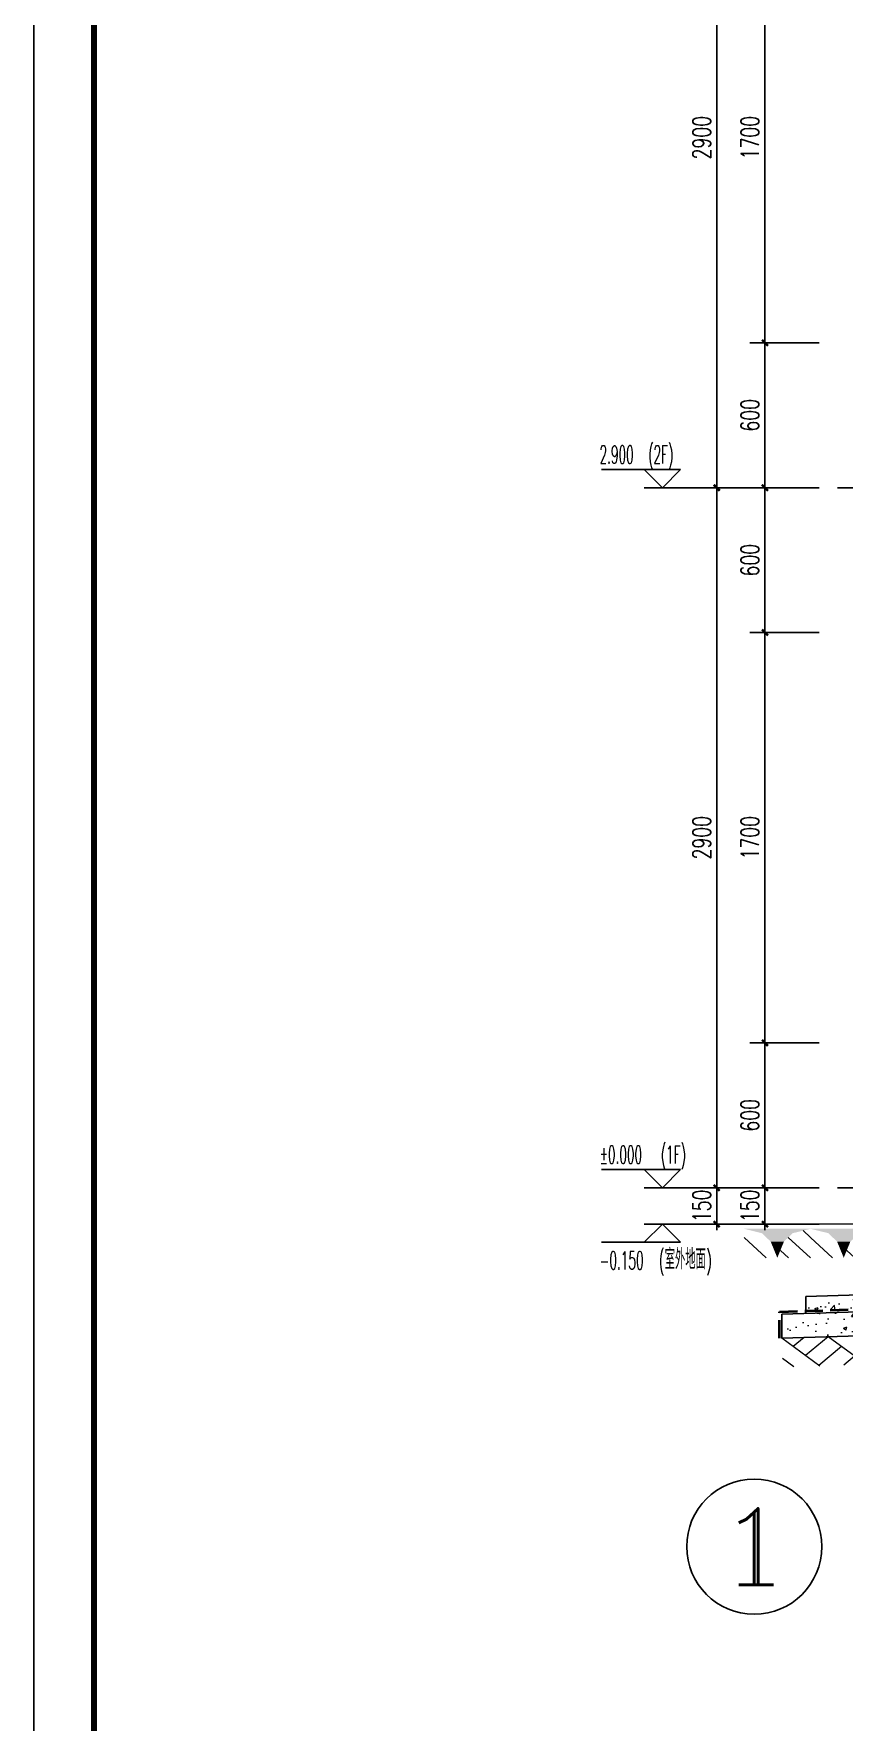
# Model space of a CAD drawing. Extents: x 393367 to 3005760, y 4998 to 826018.
# Drawn here: x 2805555 to 2808913, y 441429 to 448423 of the extents above; entities that cross this region are included whole.
import ezdxf
from ezdxf.enums import TextEntityAlignment as Align

# ---------------------------------------------------------------- set-up
doc = ezdxf.new("R2010")
doc.units = 0
doc.header["$LTSCALE"] = 1000
doc.linetypes.add('DASH', pattern=[0.35, 0.25, -0.1])
doc.linetypes.add('DOTE', pattern=[2.42, 2, -0.2, 0.02, -0.2])
doc.layers.get('0').update_dxf_attribs({"linetype": 'CONTINUOUS'})
doc.layers.get('Defpoints').update_dxf_attribs({"linetype": 'CONTINUOUS'})
for name, color, linetype in [('AXIS', 3, 'CONTINUOUS'), ('AXIS_TEXT', 7, 'CONTINUOUS'), ('COLUMN', 140, 'CONTINUOUS'), ('DIM_ELEV', 3, 'CONTINUOUS'), ('DOTE', 8, 'DOTE'), ('PUB_DIM', 3, 'CONTINUOUS'), ('PUB_TEXT', 7, 'CONTINUOUS'), ('图框', 7, 'CONTINUOUS')]:
    doc.layers.add(name, color=color, linetype=linetype)
doc.layers.add('yichutu', color=7, linetype='CONTINUOUS', true_color=0xffffff, plot=False)
doc.layers.add('立面-中轮廓线', color=30, linetype='CONTINUOUS', lineweight=35)
doc.layers.add('粉刷', color=251, linetype='CONTINUOUS', lineweight=9)
doc.styles.add('_TCH_AXIS', font='COMPLEX', dxfattribs={"bigfont": 'GBCBIG'})
doc.styles.add('_TCH_DIM', font='simplex.shx', dxfattribs={"width": 0.65, "bigfont": 'gbcbig.shx'})
doc.styles.add('_TCH_DIM_T3', font='SIMPLEX', dxfattribs={"width": 0.705882, "bigfont": 'GBCBIG'})
doc.dimstyles.new('_TCH_ARCH&&25', dxfattribs={"dimtxt": 74.375, "dimasz": 25, "dimexe": 62.5, "dimexo": 75, "dimgap": 25, "dimtad": 1, "dimdec": 0, "dimzin": 0, "dimdsep": 46, "dimtxsty": '_TCH_DIM_T3', "dimblk": 'ARCHTICK', "dimcen": 0.09, "dimclrt": 7, "dimazin": 2, "dimtfac": 1, "dimtdec": 0, "dimtix": 1, "dimtmove": 2, "dimatfit": 3, "dimfxl": 1, "dimtolj": 1, "dimtzin": 0, "dimarcsym": 0})
pattern_1 = [(50, (28072.99, 249033.25), (143.452037, -12.550427), [15, -165]), (355, (28072.99, 249033.25), (-27.750267, 150.438427), [12, -132]), (100.4514, (28084.94, 249032.2), (115.701876, 137.88791), [12.74804, -140.22842]), (46.1842, (28072.99, 249073.25), (213.44821, -33.1038), [22.5, -247.5]), (96.6356, (28090.77, 249070.5), (186.93254, 194.82357), [19.12206, -210.3426]), (351.1842, (28072.99, 249073.25), (186.93239, 194.82372), [18, -198]), (21, (28092.99, 249063.25), (119.38141, -80.52378), [15, -165]), (326, (28092.99, 249063.25), (48.663066, 145.03001), [12, -132]), (71.4514, (28102.93, 249056.54), (168.044526, 64.5061), [12.74804, -140.22842]), (37.5, (28072.986, 249033.25), (2.431971, 66.578771), [0, -130.4, 0, -134, 0, -132.5]), (7.5, (28072.986, 249033.25), (52.613907, 78.882342), [0, -76.4, 0, -127.4, 0, -50.5]), (327.5, (28028.386, 249033.25), (106.764487, -4.510974), [0, -50, 0, -156, 0, -207]), (317.5, (28008.39, 249033.25), (116.637234, 20.020996), [0, -65, 0, -103.6, 0, -147])]

# ---------------------------------------------------------------- blocks, each defined once
blk = doc.blocks.new('$LINEPAT$素土夯实')
at = {"color": 0}
for p, q in [((0, -210), (210, 0)), ((120, -300), (420, 0)), ((420, 0), (608, -188)), ((495, -300), (795, 0)), ((615, 0), (705, -90)), ((315, -105), (502, -293)), ((210, -210), (300, -300)), ((705, -300), (795, -210))]:
    blk.add_line(p, q, dxfattribs=at)
blk = doc.blocks.new('$LinePat$自然土壤')
at = {"color": 0}
for p, q in [((0, -90), (71, -19)), ((0, -300), (211, -89)), ((420, -300), (630, -90)), ((210, -300), (286, -224))]:
    blk.add_line(p, q, dxfattribs=at)
for points in [[(0, 0), (630, 0), (168, -45), (462, -45)], [(168, -45), (462, -45), (252, -132), (378, -132)], [(252, -132), (378, -132), (315, -300)]]:
    blk.add_solid(points, dxfattribs=at)
blk = doc.blocks.new('sanshui')
at = {"layer": '粉刷'}
h = blk.add_hatch(dxfattribs=at)
h.set_pattern_fill('混凝土', color=256, scale=20)
h.set_pattern_definition(pattern_1)
edge = h.paths.add_edge_path()
edge.add_line((346317.8, 427329.6), (346257.8, 427329.6))
edge.add_line((346257.8, 427329.6), (346257.8, 427160.3))
edge.add_arc((346157.8, 427160.3), 100, 271.71836, 360, ccw=False)
edge.add_line((346160.8, 427060.3), (345137.8, 427029.6))
edge.add_line((345137.8, 427029.6), (345137.8, 426969.6))
edge.add_line((345137.8, 426969.6), (346317.8, 427005))
edge.add_line((346317.8, 427005), (346317.8, 427329.6))
h = blk.add_hatch(dxfattribs=at)
h.set_pattern_fill('混凝土', color=256, scale=20)
h.set_pattern_definition(pattern_1)
h.paths.add_polyline_path([(346337.8, 426895.6), (346337.8, 426995.6), (345037.8, 426956.6), (345037.8, 426856.6)])
at = {"layer": 'COLUMN'}
for p, q in [((346257.8, 427329.6), (346317.8, 427329.6)), ((346257.8, 427160.3), (346257.8, 427329.6)), ((346317.8, 426995), (346317.8, 427329.6)), ((346160.8, 427060.3), (345137.8, 427029.6)), ((345137.8, 426959.6), (345137.8, 427029.6)), ((346338.1, 426995.6), (345037.8, 426956.6)), ((345037.8, 426856.6), (345037.8, 426956.6)), ((346338.1, 426895.6), (345037.8, 426856.6))]:
    blk.add_line(p, q, dxfattribs=at)
blk.add_arc((346157.8, 427160.3), 100, 271.71836, 0, dxfattribs=at)
at = {"layer": '立面-中轮廓线', "linetype": 'DASH', "ltscale": 0.3}
blk.add_lwpolyline([(345027.8, 426856.6), (345027.8, 426966.3), (346317.8, 427005)], dxfattribs=at)
at = {"layer": '粉刷'}
blk.add_line((344881.5, 427329.6), (346257.8, 427329.6), dxfattribs=at)
at = {"layer": '粉刷', "yscale": 0.4, "zscale": 0.4}
for name, p, xscale, rotation in [('$LinePat$自然土壤', (345156.8, 427309.6), -0.4369306507241237, 359.9999999999903), ('$LinePat$自然土壤', (345432, 427309.6), -0.4369306507241237, 359.9999999999903), ('$LinePat$自然土壤', (345707.3, 427309.6), -0.4369306507241237, 359.9999999999903), ('$LinePat$自然土壤', (345982.6, 427309.6), -0.4369306507241237, 359.9999999999903), ('$LinePat$自然土壤', (346257.8, 427309.6), -0.4369306507241237, 359.9999999999903), ('$LINEPAT$素土夯实', (345444.5, 426868.8), -0.5117605352322558, 1.718358001643932), ('$LINEPAT$素土夯实', (345851.2, 426881), -0.5117605352322558, 1.718358001643932), ('$LINEPAT$素土夯实', (346257.8, 426893.2), -0.5117605352322558, 1.718358001643932)]:
    blk.add_blockref(name, p, dxfattribs=dict(at, xscale=xscale, rotation=rotation))
blk = doc.blocks.new('GFDDDDRG')
at = {"layer": '图框'}
blk.add_lwpolyline([(923310, -107437), (923310, -159999), (893610, -159999), (893610, -107437)], close=True, dxfattribs=at)
blk.add_lwpolyline([(923310, -107437), (923310, -159999), (893610, -159999), (893610, -107437)], close=True, dxfattribs=at)
at = {"layer": '图框', "const_width": 50}
blk.add_lwpolyline([(894110, -159499), (922810, -159499), (922810, -108687), (894110, -108687)], close=True, dxfattribs=at)
blk = doc.blocks.new('_ArchTick')
at = {"color": 0, "linetype": 'ByBlock', "const_width": 0.4}
blk.add_lwpolyline([(-0.5, -0.5), (0.5, 0.5)], dxfattribs=at)
blk = doc.blocks.new('*D1412')
at = {"layer": 'Defpoints', "color": 0, "transparency": 16777216}
for p in [(2808584.7, 443642.7), (2808884.7, 443642.7), (2808884.7, 443492.2)]:
    blk.add_point(p, dxfattribs=at)
at = {"layer": 'PUB_DIM', "color": 0, "lineweight": -2, "transparency": 16777216}
for p, q in [((2808584.7, 443642.7), (2808584.7, 443667.7)), ((2808809.7, 443642.7), (2808522.2, 443642.7)), ((2808584.7, 443492.2), (2808584.7, 443642.7)), ((2808809.7, 443492.2), (2808522.2, 443492.2)), ((2808584.7, 443492.2), (2808584.7, 443467.2))]:
    blk.add_line(p, q, dxfattribs=at)
at = {"layer": 'PUB_DIM', "color": 0, "lineweight": -2, "transparency": 16777216, "xscale": 25, "yscale": 25, "zscale": 25}
for p, rotation in [((2808584.7, 443642.7), 270), ((2808584.7, 443492.2), 90)]:
    blk.add_blockref('_ArchTick', p, dxfattribs=dict(at, rotation=rotation))
at = {"layer": 'PUB_DIM', "color": 7, "transparency": 16777216, "insert": (2808522.5, 443567.5), "char_height": 74.38, "attachment_point": 5, "rotation": 90, "style": '_TCH_DIM_T3'}
blk.add_mtext('\\A1;150', dxfattribs=at)
blk = doc.blocks.new('*D1413')
at = {"layer": 'Defpoints', "color": 0, "transparency": 16777216}
for p in [(2808584.7, 444242.7), (2808884.7, 444242.7), (2808884.7, 443642.7)]:
    blk.add_point(p, dxfattribs=at)
at = {"layer": 'PUB_DIM', "color": 0, "lineweight": -2, "transparency": 16777216}
for p, q in [((2808809.7, 444242.7), (2808522.2, 444242.7)), ((2808584.7, 443642.7), (2808584.7, 444242.7)), ((2808809.7, 443642.7), (2808522.2, 443642.7))]:
    blk.add_line(p, q, dxfattribs=at)
at = {"layer": 'PUB_DIM', "color": 0, "lineweight": -2, "transparency": 16777216, "xscale": 25, "yscale": 25, "zscale": 25}
for p, rotation in [((2808584.7, 444242.7), 90), ((2808584.7, 443642.7), 270)]:
    blk.add_blockref('_ArchTick', p, dxfattribs=dict(at, rotation=rotation))
at = {"layer": 'PUB_DIM', "color": 7, "transparency": 16777216, "insert": (2808522.5, 443942.7), "char_height": 74.38, "attachment_point": 5, "rotation": 90, "style": '_TCH_DIM_T3'}
blk.add_mtext('\\A1;600', dxfattribs=at)
blk = doc.blocks.new('*D1414')
at = {"layer": 'Defpoints', "color": 0, "transparency": 16777216}
for p in [(2808584.7, 445942.7), (2808884.7, 445942.7), (2808884.7, 444242.7)]:
    blk.add_point(p, dxfattribs=at)
at = {"layer": 'PUB_DIM', "color": 0, "lineweight": -2, "transparency": 16777216}
for p, q in [((2808809.7, 445942.7), (2808522.2, 445942.7)), ((2808584.7, 444242.7), (2808584.7, 445942.7)), ((2808809.7, 444242.7), (2808522.2, 444242.7))]:
    blk.add_line(p, q, dxfattribs=at)
at = {"layer": 'PUB_DIM', "color": 0, "lineweight": -2, "transparency": 16777216, "xscale": 25, "yscale": 25, "zscale": 25}
for p, rotation in [((2808584.7, 445942.7), 90), ((2808584.7, 444242.7), 270)]:
    blk.add_blockref('_ArchTick', p, dxfattribs=dict(at, rotation=rotation))
at = {"layer": 'PUB_DIM', "color": 7, "transparency": 16777216, "insert": (2808522.5, 445092.7), "char_height": 74.38, "attachment_point": 5, "rotation": 90, "style": '_TCH_DIM_T3'}
blk.add_mtext('\\A1;1700', dxfattribs=at)
blk = doc.blocks.new('*D1415')
at = {"layer": 'Defpoints', "color": 0, "transparency": 16777216}
for p in [(2808584.7, 446542.7), (2808884.7, 446542.7), (2808884.7, 445942.7)]:
    blk.add_point(p, dxfattribs=at)
at = {"layer": 'PUB_DIM', "color": 0, "lineweight": -2, "transparency": 16777216}
for p, q in [((2808809.7, 446542.7), (2808522.2, 446542.7)), ((2808584.7, 445942.7), (2808584.7, 446542.7)), ((2808809.7, 445942.7), (2808522.2, 445942.7))]:
    blk.add_line(p, q, dxfattribs=at)
at = {"layer": 'PUB_DIM', "color": 0, "lineweight": -2, "transparency": 16777216, "xscale": 25, "yscale": 25, "zscale": 25}
for p, rotation in [((2808584.7, 446542.7), 90), ((2808584.7, 445942.7), 270)]:
    blk.add_blockref('_ArchTick', p, dxfattribs=dict(at, rotation=rotation))
at = {"layer": 'PUB_DIM', "color": 7, "transparency": 16777216, "insert": (2808522.5, 446242.7), "char_height": 74.38, "attachment_point": 5, "rotation": 90, "style": '_TCH_DIM_T3'}
blk.add_mtext('\\A1;600', dxfattribs=at)
blk = doc.blocks.new('*D1416')
at = {"layer": 'Defpoints', "color": 0, "transparency": 16777216}
for p in [(2808584.7, 447142.7), (2808884.7, 447142.7), (2808884.7, 446542.7)]:
    blk.add_point(p, dxfattribs=at)
at = {"layer": 'PUB_DIM', "color": 0, "lineweight": -2, "transparency": 16777216}
for p, q in [((2808809.7, 447142.7), (2808522.2, 447142.7)), ((2808584.7, 446542.7), (2808584.7, 447142.7)), ((2808809.7, 446542.7), (2808522.2, 446542.7))]:
    blk.add_line(p, q, dxfattribs=at)
at = {"layer": 'PUB_DIM', "color": 0, "lineweight": -2, "transparency": 16777216, "xscale": 25, "yscale": 25, "zscale": 25}
for p, rotation in [((2808584.7, 447142.7), 90), ((2808584.7, 446542.7), 270)]:
    blk.add_blockref('_ArchTick', p, dxfattribs=dict(at, rotation=rotation))
at = {"layer": 'PUB_DIM', "color": 7, "transparency": 16777216, "insert": (2808522.5, 446842.7), "char_height": 74.38, "attachment_point": 5, "rotation": 90, "style": '_TCH_DIM_T3'}
blk.add_mtext('\\A1;600', dxfattribs=at)
blk = doc.blocks.new('*D1417')
at = {"layer": 'Defpoints', "color": 0, "transparency": 16777216}
for p in [(2808584.7, 448842.7), (2808884.7, 448842.7), (2808884.7, 447142.7)]:
    blk.add_point(p, dxfattribs=at)
at = {"layer": 'PUB_DIM', "color": 0, "lineweight": -2, "transparency": 16777216}
for p, q in [((2808809.7, 448842.7), (2808522.2, 448842.7)), ((2808584.7, 447142.7), (2808584.7, 448842.7)), ((2808809.7, 447142.7), (2808522.2, 447142.7))]:
    blk.add_line(p, q, dxfattribs=at)
at = {"layer": 'PUB_DIM', "color": 0, "lineweight": -2, "transparency": 16777216, "xscale": 25, "yscale": 25, "zscale": 25}
for p, rotation in [((2808584.7, 448842.7), 90), ((2808584.7, 447142.7), 270)]:
    blk.add_blockref('_ArchTick', p, dxfattribs=dict(at, rotation=rotation))
at = {"layer": 'PUB_DIM', "color": 7, "transparency": 16777216, "insert": (2808522.5, 447992.7), "char_height": 74.38, "attachment_point": 5, "rotation": 90, "style": '_TCH_DIM_T3'}
blk.add_mtext('\\A1;1700', dxfattribs=at)
blk = doc.blocks.new('*D1429')
at = {"layer": 'Defpoints', "color": 0, "transparency": 16777216}
for p in [(2808384.7, 443642.7), (2808884.7, 443642.7), (2808884.7, 443492.2)]:
    blk.add_point(p, dxfattribs=at)
at = {"layer": 'PUB_DIM', "color": 0, "lineweight": -2, "transparency": 16777216}
for p, q in [((2808384.7, 443642.7), (2808384.7, 443667.7)), ((2808809.7, 443642.7), (2808322.2, 443642.7)), ((2808384.7, 443492.2), (2808384.7, 443642.7)), ((2808809.7, 443492.2), (2808322.2, 443492.2)), ((2808384.7, 443492.2), (2808384.7, 443467.2))]:
    blk.add_line(p, q, dxfattribs=at)
at = {"layer": 'PUB_DIM', "color": 0, "lineweight": -2, "transparency": 16777216, "xscale": 25, "yscale": 25, "zscale": 25}
for p, rotation in [((2808384.7, 443642.7), 270), ((2808384.7, 443492.2), 90)]:
    blk.add_blockref('_ArchTick', p, dxfattribs=dict(at, rotation=rotation))
at = {"layer": 'PUB_DIM', "color": 7, "transparency": 16777216, "insert": (2808322.5, 443567.5), "char_height": 74.38, "attachment_point": 5, "rotation": 90, "style": '_TCH_DIM_T3'}
blk.add_mtext('\\A1;150', dxfattribs=at)
blk = doc.blocks.new('*D1430')
at = {"layer": 'Defpoints', "color": 0, "transparency": 16777216}
for p in [(2808384.7, 446542.7), (2808884.7, 446542.7), (2808884.7, 443642.7)]:
    blk.add_point(p, dxfattribs=at)
at = {"layer": 'PUB_DIM', "color": 0, "lineweight": -2, "transparency": 16777216}
for p, q in [((2808809.7, 446542.7), (2808322.2, 446542.7)), ((2808384.7, 443642.7), (2808384.7, 446542.7)), ((2808809.7, 443642.7), (2808322.2, 443642.7))]:
    blk.add_line(p, q, dxfattribs=at)
at = {"layer": 'PUB_DIM', "color": 0, "lineweight": -2, "transparency": 16777216, "xscale": 25, "yscale": 25, "zscale": 25}
for p, rotation in [((2808384.7, 446542.7), 90), ((2808384.7, 443642.7), 270)]:
    blk.add_blockref('_ArchTick', p, dxfattribs=dict(at, rotation=rotation))
at = {"layer": 'PUB_DIM', "color": 7, "transparency": 16777216, "insert": (2808322.5, 445092.7), "char_height": 74.38, "attachment_point": 5, "rotation": 90, "style": '_TCH_DIM_T3'}
blk.add_mtext('\\A1;2900', dxfattribs=at)
blk = doc.blocks.new('*D1431')
at = {"layer": 'Defpoints', "color": 0, "transparency": 16777216}
for p in [(2808384.7, 449442.7), (2808884.7, 449442.7), (2808884.7, 446542.7)]:
    blk.add_point(p, dxfattribs=at)
at = {"layer": 'PUB_DIM', "color": 0, "lineweight": -2, "transparency": 16777216}
for p, q in [((2808809.7, 449442.7), (2808322.2, 449442.7)), ((2808384.7, 446542.7), (2808384.7, 449442.7)), ((2808809.7, 446542.7), (2808322.2, 446542.7))]:
    blk.add_line(p, q, dxfattribs=at)
at = {"layer": 'PUB_DIM', "color": 0, "lineweight": -2, "transparency": 16777216, "xscale": 25, "yscale": 25, "zscale": 25}
for p, rotation in [((2808384.7, 449442.7), 90), ((2808384.7, 446542.7), 270)]:
    blk.add_blockref('_ArchTick', p, dxfattribs=dict(at, rotation=rotation))
at = {"layer": 'PUB_DIM', "color": 7, "transparency": 16777216, "insert": (2808322.5, 447992.7), "char_height": 74.38, "attachment_point": 5, "rotation": 90, "style": '_TCH_DIM_T3'}
blk.add_mtext('\\A1;2900', dxfattribs=at)
blk = doc.blocks.new('yct-525-297-26250-14850-50-3002')
at = {"layer": 'yichutu', "color": 7, "true_color": 0xffffff}
blk.add_lwpolyline([(0, 0), (0, 14850), (26250, 14850), (26250, 0)], close=True, dxfattribs=at)

msp = doc.modelspace()

# ---------------------------------------------------------------- linework, layer by layer
at = {"layer": 'AXIS', "color": 6}
msp.add_circle((2808540.23713, 442156.12514), 280, dxfattribs=at)
at = {"layer": 'DIM_ELEV', "color": 1}
for p, q in [((2808234.65439, 446617.70355), (2807906.65439, 446617.70355)), ((2808159.65439, 446542.70355), (2808084.65439, 446617.70355)), ((2808159.65439, 446542.70355), (2808234.65439, 446617.70355)), ((2808584.65439, 446542.70355), (2808084.65439, 446542.70355))]:
    msp.add_line(p, q, dxfattribs=at)
at = {"layer": 'DIM_ELEV'}
for p, q in [((2808234.65439, 443717.70355), (2807906.65439, 443717.70355)), ((2808159.65439, 443642.70355), (2808084.65439, 443717.70355)), ((2808159.65439, 443642.70355), (2808234.65439, 443717.70355)), ((2808584.65439, 443642.70355), (2808084.65439, 443642.70355)), ((2808159.65439, 443492.2331), (2808084.65439, 443417.2331)), ((2808584.65439, 443492.2331), (2808084.65439, 443492.2331)), ((2808159.65439, 443492.2331), (2808234.65439, 443417.2331)), ((2808234.65439, 443417.2331), (2807906.65439, 443417.2331))]:
    msp.add_line(p, q, dxfattribs=at)
at = {"layer": 'DOTE', "linetype": 'DOTE', "ltscale": 0.2}
for p, q in [((2812053.37347, 446542.70355), (2808884.65439, 446542.70355)), ((2812053.37347, 443642.70355), (2808884.65439, 443642.70355))]:
    msp.add_line(p, q, dxfattribs=at)

# ---------------------------------------------------------------- block references
at = {"xscale": 0.5, "yscale": 0.5, "zscale": 0.5}
msp.add_blockref('GFDDDDRG', (2358749.86148, 518369.20917), dxfattribs=at)
msp.add_blockref('sanshui', (2463616.7234, 16163.07213))
at = {"layer": 'yichutu', "rotation": 270}
msp.add_blockref('yct-525-297-26250-14850-50-3002', (2805554.75106, 464650.72831), dxfattribs=at)

# ---------------------------------------------------------------- texts
at = {"layer": 'AXIS_TEXT', "color": 6, "style": '_TCH_AXIS', "width": 2.333333}
msp.add_text('1', height=316.78384, dxfattribs=at).set_placement((2808381.84521, 441997.73322), (2808698.62905, 441997.73322), align=Align.FIT)
at = {"layer": 'PUB_TEXT', "color": 1, "style": '_TCH_DIM', "width": 0.494118}
for s, p in [('2.900', (2807899.15439, 446642.72855)), ('(2F)', (2808100.70439, 446642.72855))]:
    msp.add_text(s, height=74.375, dxfattribs=at).set_placement(p)
at = {"layer": 'PUB_TEXT', "style": '_TCH_DIM'}
for s, height, width, p in [('%%P0.000', 74.375, 0.494118, (2807899.15439, 443742.72855)), ('(1F)', 74.375, 0.494118, (2808153.02939, 443742.72855)), ('-0.150', 74.375, 0.494118, (2807899.15439, 443304.7081)), ('(', 74.375, 0.494118, (2808144.97939, 443304.7081)), ('室外地面', 84.397163, 0.7, (2808169.47939, 443304.7081)), (')', 74.375, 0.494118, (2808341.50067, 443304.7081))]:
    msp.add_text(s, height=height, dxfattribs=dict(at, width=width)).set_placement(p)

# ---------------------------------------------------------------- dimensions: what is measured, and where the dimension line sits
at = {"layer": 'PUB_DIM'}
for p1, p2, distance, picture, middle in [((2808884.65439, 446542.70355), (2808884.65439, 449442.70355), 500, '*D1431', (2808322.46689, 447992.70355)), ((2808884.65439, 447142.70355), (2808884.65439, 448842.70355), 300, '*D1417', (2808522.46689, 447992.70355)), ((2808884.65439, 446542.70355), (2808884.65439, 447142.70355), 300, '*D1416', (2808522.46689, 446842.70355)), ((2808884.65439, 443642.70355), (2808884.65439, 446542.70355), 500, '*D1430', (2808322.46689, 445092.70355)), ((2808884.65439, 445942.70355), (2808884.65439, 446542.70355), 300, '*D1415', (2808522.46689, 446242.70355)), ((2808884.65439, 444242.70355), (2808884.65439, 445942.70355), 300, '*D1414', (2808522.46689, 445092.70355)), ((2808884.65439, 443642.70355), (2808884.65439, 444242.70355), 300, '*D1413', (2808522.46689, 443942.70355)), ((2808884.65439, 443492.2331), (2808884.65439, 443642.70355), 500, '*D1429', (2808322.46689, 443567.46833)), ((2808884.65439, 443492.2331), (2808884.65439, 443642.70355), 300, '*D1412', (2808522.46689, 443567.46833))]:
    dim = msp.add_aligned_dim(p1=p1, p2=p2, distance=distance, dimstyle='_TCH_ARCH&&25', dxfattribs=at)
    dim.commit()
    dim.dimension.update_dxf_attribs({"geometry": picture, "text_midpoint": middle})

doc.saveas('drawing.dxf')
